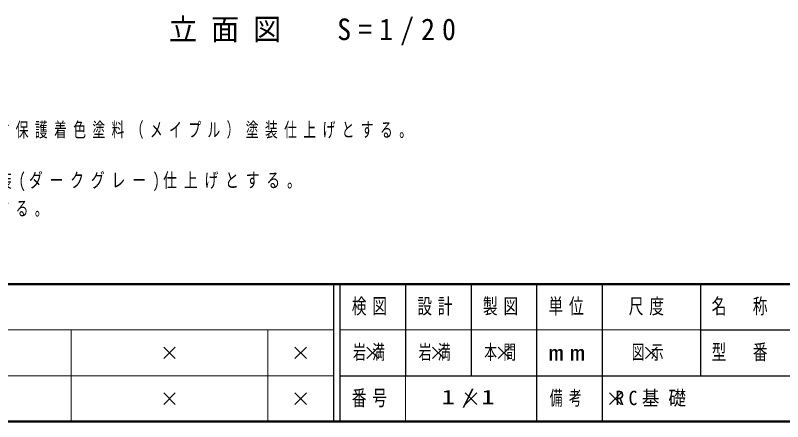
# Model space of a CAD drawing. Units: millimetres on the paper, enlarged 20 times. Extents: x -7700 to 0, y 0 to 5340.
# Drawn here: x -5840 to -3500, y 0 to 1240 of the extents above; entities that cross this region are included whole.
import ezdxf

# ---------------------------------------------------------------- set-up
doc = ezdxf.new("R2010")
doc.units = ezdxf.units.MM
doc.header["$LTSCALE"] = 20
doc.layers.add('layer1', color=7, linetype='Continuous', lineweight=25)
doc.layers.add('layer2', color=4, linetype='Continuous', lineweight=13)
doc.styles.add('ＭＳ ゴシック', font='')
doc.styles.get('ＭＳ ゴシック').set_extended_font_data('MS Gothic')

# ---------------------------------------------------------------- blocks, each defined once
blk = doc.blocks.new('x')
at = {"color": 0, "linetype": 'Continuous', "lineweight": -2}
for p, q in [((-0.884, -0.884), (0.884, 0.884)), ((0.884, -0.884), (-0.884, 0.884))]:
    blk.add_line(p, q, dxfattribs=at)

msp = doc.modelspace()

# ---------------------------------------------------------------- linework, layer by layer
at = {"layer": 'layer2', "color": 7, "lineweight": 50}
for p, q in [((-7700, 420), (0, 420)), ((-7700, 0), (0, 0))]:
    msp.add_line(p, q, dxfattribs=at)
at = {"layer": 'layer2', "color": 6, "lineweight": 25}
for p, q in [((-4870, 420), (-4870, 0)), ((-4850, 420), (-4850, 0)), ((-4650, 420), (-4650, 140)), ((-4450, 420), (-4450, 140)), ((-4250, 420), (-4250, 0)), ((-4050, 420), (-4050, 140)), ((-3750, 420), (-3750, 140)), ((-3750, 280), (-1400, 280)), ((-4850, 140), (0, 140))]:
    msp.add_line(p, q, dxfattribs=at)
at = {"layer": 'layer2', "color": 7}
for p, q in [((-7700, 280), (-4870, 280)), ((-5670, 280), (-5670, 0)), ((-5070, 280), (-5070, 0)), ((-4850, 280), (-3750, 280)), ((-7700, 140), (-4870, 140)), ((-4650, 140), (-4650, 0))]:
    msp.add_line(p, q, dxfattribs=at)
at = {"layer": 'layer2', "color": 7, "lineweight": 25}
msp.add_line((-4050, 140), (-4050, 0), dxfattribs=at)

# ---------------------------------------------------------------- block references
at = {"layer": 'layer2', "color": 7, "xscale": 20, "yscale": 20}
for p in [(-5370, 210), (-4970, 210), (-4750, 210), (-4550, 210), (-4350, 210), (-3900, 210), (-5370, 70), (-4970, 70), (-4450, 70), (-4010, 70)]:
    msp.add_blockref('x', p, dxfattribs=at)

# ---------------------------------------------------------------- texts
at = {"layer": 'layer1', "style": 'ＭＳ ゴシック'}
for s, insert, char_height, attachment_point in [('\\T1.5;\\W0.95;立面図\u3000S=1/20', (-5371.55, 1189.5), 65.98, 4), ('\\T1.5;\\W0.65;木材は、ヒノキ（一等材）とし、カンナ・ペーパーがけの上、木材保護着色塗料（メイプル）塗装仕上げとする。', (-7594.41, 863.28), 43.99, 7), ('\\T1.5;\\W0.7;鋼材は、電気亜鉛メッキ処理の上、ポリエステル樹脂粉体塗装(ダークグレー)仕上げとする。', (-7594.41, 703.28), 43.99, 7), ('\\T1.5;\\W0.65;本製品は、（一社）日本公園施設業協会賠償責任保険加入製品とする。', (-7594.41, 623.28), 43.99, 7), ('\\T1.5;\\W0.65;岩満', (-4810, 210), 43.99, 4), ('\\T1.5;\\W0.65;岩満', (-4610, 210), 43.99, 4), ('\\T1.5;\\W0.65;本間', (-4410, 210), 43.99, 4), ('\\T1.5;\\W0.65;図示', (-3960, 210), 43.99, 4), ('\\T1.5;\\W1.35;1/1', (-4540, 70), 43.99, 4), ('\\T1.5;\\W0.9;RC基礎', (-4010, 70), 43.99, 4)]:
    msp.add_mtext(s, dxfattribs=dict(at, insert=insert, char_height=char_height, attachment_point=attachment_point))
at = {"layer": 'layer2', "attachment_point": 4, "style": 'ＭＳ ゴシック'}
for s, insert, char_height in [('\\T1.4;\\W0.7;検図', (-4814, 350), 46.92), ('\\T1.4;\\W0.7;設計', (-4614, 350), 46.92), ('\\T1.4;\\W0.7;製図', (-4414, 350), 46.92), ('\\T1.4;\\W0.7;単位', (-4214, 350), 46.92), ('\\T1.4;\\W0.7;尺度', (-3969, 350), 46.92), ('\\T1.4;\\W0.7;名\u3000称', (-3716, 350), 46.92), ('\\T1.4;\\W0.7;型\u3000番', (-3716, 210), 46.92), ('\\T1.4;\\W1.45;mm', (-4214, 210), 46.92), ('\\T1.4;\\W0.7;番号', (-4814, 70), 46.92), ('\\T1.5;\\W0.65;備考', (-4210, 70), 43.99)]:
    msp.add_mtext(s, dxfattribs=dict(at, insert=insert, char_height=char_height))

doc.saveas('drawing.dxf')
